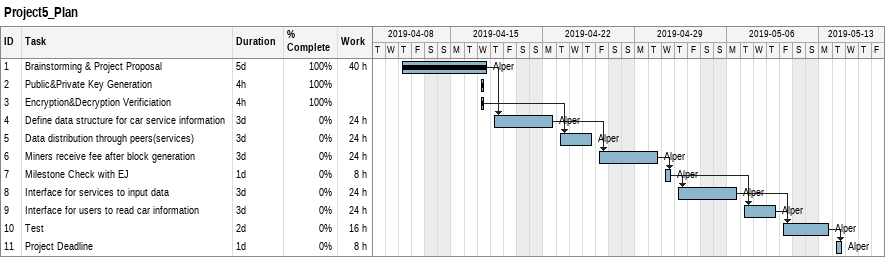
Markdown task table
Project5_Plan

| ID | Task | Duration | Start | Finish | Predecessors | Resources | % complete | Work (h) |
|---|---|---|---|---|---|---|---|---|
| 1 | Brainstorming & Project Proposal | 5d | 2019-04-11 | 2019-04-17 |  | Alper | 100 | 40 |
| 2 | Public&Private Key Generation | 4h | 2019-04-17 | 2019-04-17 |  |  | 100 |  |
| 3 | Encryption&Decryption Verificiation | 4h | 2019-04-17 | 2019-04-17 |  |  | 100 |  |
| 4 | Define data structure for car service information | 3d | 2019-04-18 | 2019-04-22 | 1 | Alper | 0 | 24 |
| 5 | Data distribution through peers(services) | 3d | 2019-04-23 | 2019-04-25 | 3, 4 | Alper | 0 | 24 |
| 6 | Miners receive fee after block generation | 3d | 2019-04-26 | 2019-04-30 | 4 | Alper | 0 | 24 |
| 7 | Milestone Check with EJ | 1d | 2019-05-01 | 2019-05-01 | 6 | Alper | 0 | 8 |
| 8 | Interface for services to input data | 3d | 2019-05-02 | 2019-05-06 | 7 | Alper | 0 | 24 |
| 9 | Interface for users to read car information | 3d | 2019-05-07 | 2019-05-09 | 7 | Alper | 0 | 24 |
| 10 | Test | 2d | 2019-05-10 | 2019-05-13 | 8, 9 | Alper | 0 | 16 |
| 11 | Project Deadline | 1d | 2019-05-14 | 2019-05-14 | 10 | Alper | 0 | 8 |
